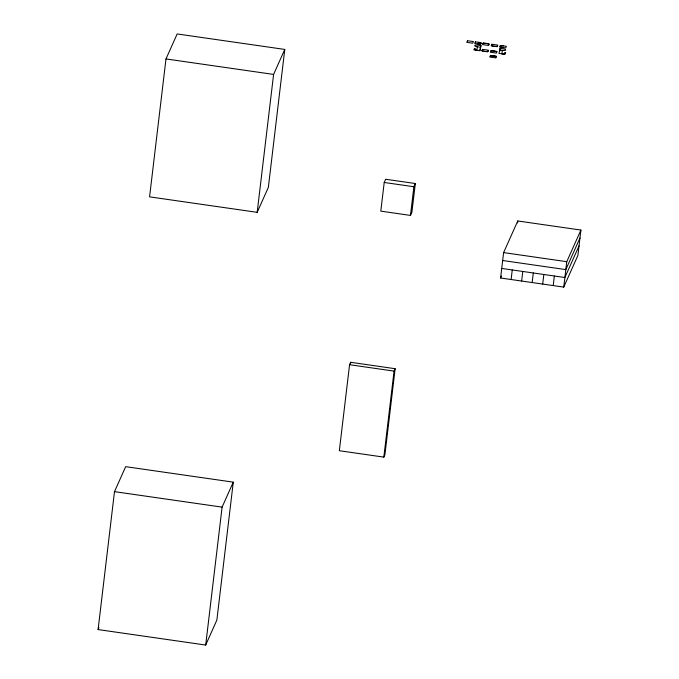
<?xml version="1.0" encoding="UTF-8"?>
<svg xmlns="http://www.w3.org/2000/svg" width="679" height="679" viewBox="0 0 679 679"><rect width="100%" height="100%" fill="white"/><g stroke="black" fill="none" stroke-linecap="round" stroke-linejoin="round"><path stroke-width="1.02" d="M98.09 629.569L114.496 491.647L125.674 466.668L233.279 482.149L216.864 620.063L205.695 645.05L98.09 629.569L98.947 627.642M165.99 58.937L149.575 196.851L257.18 212.332L268.358 187.353L284.773 49.431L177.168 33.95L165.99 58.937L273.595 74.418L284.773 49.431M205.695 645.05L222.101 507.128L233.279 482.149M257.18 212.332L273.595 74.418M349.566 364.708L339.33 450.72L383.83 457.12L384.908 454.718L395.144 368.697L350.644 362.297L349.566 364.708L394.066 371.107L395.144 368.697M350.389 364.394L350.644 362.297M384.212 182.473L380.8 211.144L410.464 215.413L411.907 212.196L415.319 183.525L385.647 179.256L384.212 182.473L413.876 186.742L415.319 183.525M410.464 215.413L413.876 186.742M383.83 457.12L394.066 371.107M475.003 48.294L473.917 49.847L479.849 50.696L480.987 45.586L478.016 45.162A3.005 0.84 6.8 0 0 474.697 45.535A3.005 0.84 6.8 0 0 477.303 46.766L476.887 50.271A3.005 0.84 6.8 0 1 474.451 49.465A3.005 0.84 6.8 0 1 474.994 48.667M479.849 50.696L480.987 45.586M499.388 49.949L502.358 50.373A3.005 0.84 6.8 0 0 505.677 50A3.005 0.84 6.8 0 0 503.071 48.769L500.109 48.345L498.972 53.454L504.904 54.303L505.626 52.699L504.879 52.589M499.795 50.967L500.109 48.345M502.358 50.373L501.934 53.879A3.005 0.84 6.8 0 0 504.82 53.802A3.005 0.84 6.8 0 0 504.828 52.903M500.593 278.008L503.614 252.596L517.763 220.972L580.91 230.062L577.888 255.465L563.74 287.098L500.593 278.008L501.45 276.09M517.525 222.95L517.763 220.972M511.117 279.519L512.255 269.945M521.642 281.038L522.779 271.464M532.166 282.549L533.304 272.975M542.691 284.068L543.828 274.494M553.215 285.579L554.353 276.005M563.74 287.098L566.761 261.687L580.91 230.062M483.125 43.405L482.947 43.804A3.005 0.84 6.8 0 1 486.274 43.431A3.005 0.84 6.8 0 1 488.88 44.661M482.031 50.535L482.183 50.187A3.005 0.84 6.8 0 0 484.798 51.409A3.005 0.84 6.8 0 0 488.125 51.035M496.408 56.433L496.12 57.078A3.005 0.84 6.8 0 0 493.514 55.856A3.005 0.84 6.8 0 0 490.187 56.23M579.968 237.973L565.819 269.605L502.672 260.515M579.026 245.891L564.877 277.516L501.73 268.434M477.303 46.766L480.265 47.199M490.442 55.653L496.374 56.501M503.614 252.596L566.761 261.687M114.496 491.647L222.101 507.128M478.364 42.293A3.005 0.84 6.8 0 1 480.97 43.524A3.005 0.84 6.8 0 1 477.643 43.897M502.698 47.505A3.005 0.84 6.8 0 1 500.092 46.274A3.005 0.84 6.8 0 1 503.411 45.9M490.756 51.417A3.005 0.84 6.8 0 1 494.083 51.035A3.005 0.84 6.8 0 1 496.689 52.266M497.452 45.9A3.005 0.84 6.8 0 1 494.125 46.274A3.005 0.84 6.8 0 1 491.52 45.043M467.483 40.732L466.762 42.336L472.694 43.193L473.416 41.58L467.483 40.732M475.393 41.869L474.672 43.473L480.613 44.33L481.326 42.726L475.393 41.869M483.304 43.006L482.591 44.61L488.524 45.468L489.236 43.863L483.304 43.006M482.548 49.38L481.827 50.984L487.76 51.842L488.481 50.229L482.548 49.38M491.876 44.237L491.155 45.849L497.096 46.698L497.809 45.094L491.876 44.237M491.121 50.611L490.399 52.215L496.332 53.072L497.053 51.468L491.121 50.611M490.544 55.423L489.831 57.036L495.763 57.885L496.476 56.281L490.544 55.423M500.448 45.476L499.727 47.08L505.66 47.929L506.381 46.325L500.448 45.476"/></g></svg>
